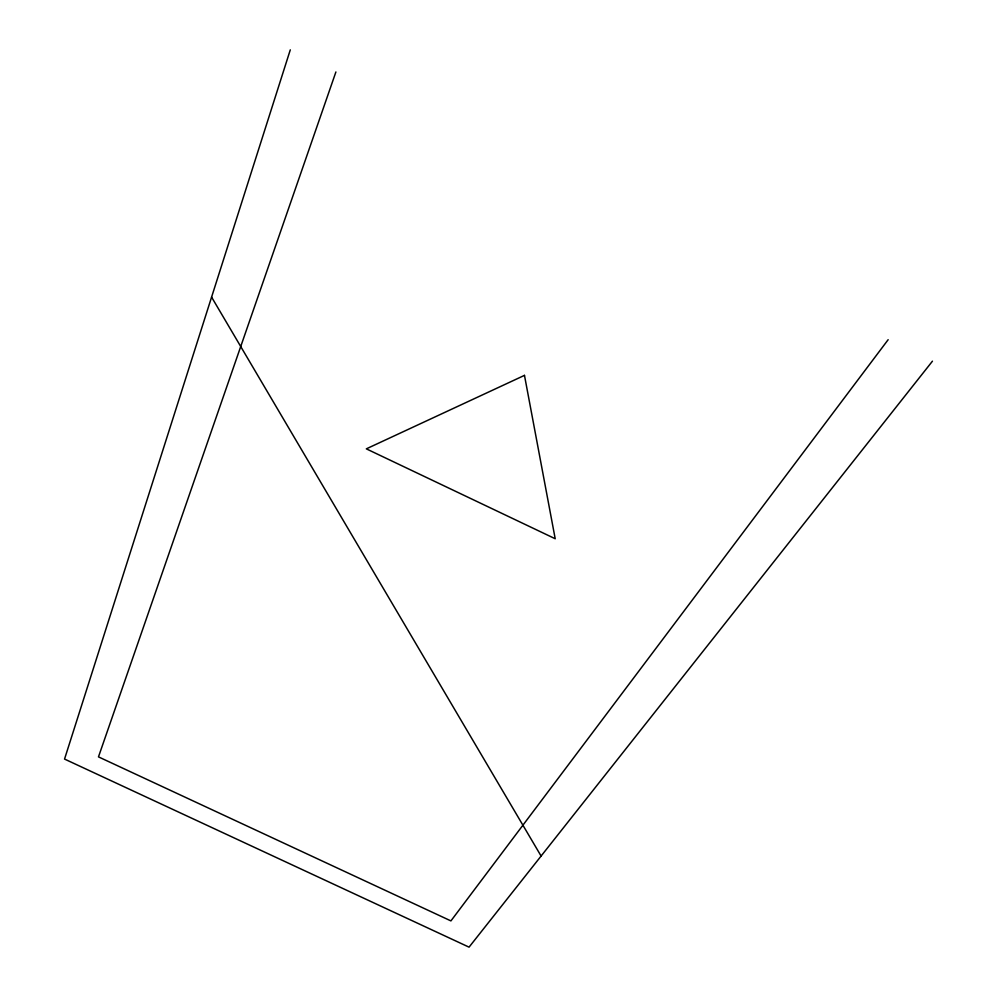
<?xml version="1.0" encoding="UTF-8"?>
<svg xmlns="http://www.w3.org/2000/svg" width="997" height="997" viewBox="0 0 997 997"><rect width="100%" height="100%" fill="white"/><g stroke="black" fill="none" stroke-linecap="round" stroke-linejoin="round"><path stroke-width="1.5" d="M290.289 49.85L64.543 759.066L469.051 947.15L932.457 361.163M335.902 71.958L98.479 756.873L450.918 920.904L888.153 339.69M211.588 297.106L541.097 856.049M524.472 375.37L366.335 448.849L555.204 538.741L524.472 375.37"/></g></svg>
